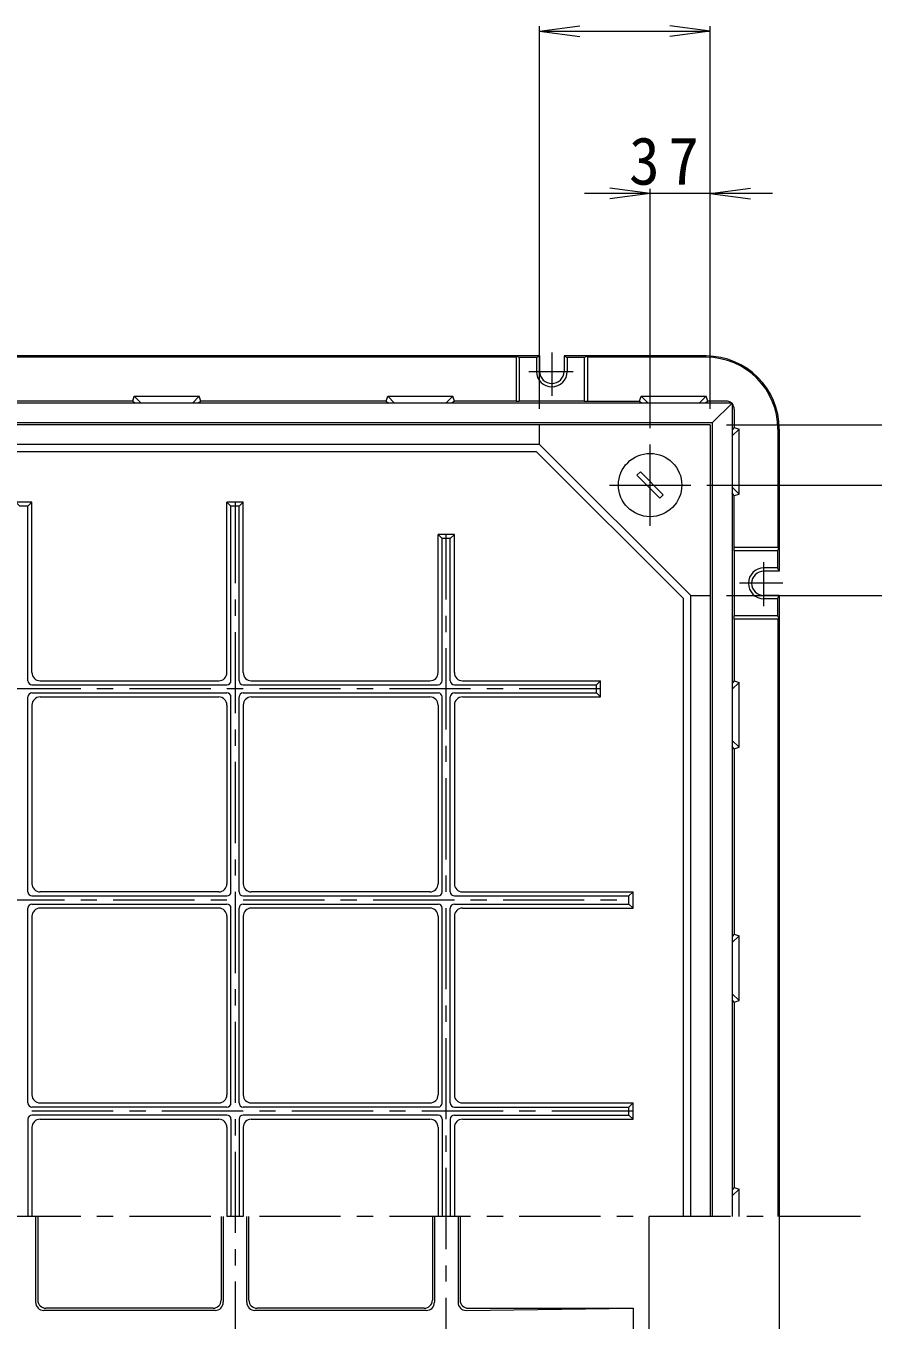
# Model space of a CAD drawing. Units: millimetres, scale not verified. Extents: x -1920 to 1681, y -1371 to 1397.
# Drawn here: x -876 to -355, y -100 to 697 of the extents above; entities that cross this region are included whole.
import ezdxf

# ---------------------------------------------------------------- set-up
doc = ezdxf.new("R2010")
doc.units = ezdxf.units.MM
doc.header["$LTSCALE"] = 10
doc.linetypes.add('CHAIN1', pattern=[8, 5, -1, 1, -1])
for name, color, linetype, lineweight in [('C-0', 2, 'Continuous', 9), ('C-1', 3, 'Continuous', 9), ('C-F', 7, 'Continuous', 9)]:
    doc.layers.add(name, color=color, linetype=linetype, lineweight=lineweight)
doc.styles.add('ＭＳ ゴシック', font='')
doc.styles.get('ＭＳ ゴシック').set_extended_font_data('MS Gothic')

msp = doc.modelspace()

# ---------------------------------------------------------------- linework, layer by layer
at = {"layer": 'C-0', "linetype": 'CHAIN1'}
for p, q in [((-552.36, 496.2), (-552.36, 469.55)), ((-566.48, 484.55), (-539.29, 484.55)), ((-421.86, 339.94), (-421.86, 367.13)), ((-410.21, 354.05), (-436.86, 354.05))]:
    msp.add_line(p, q, dxfattribs=at)
at = {"layer": 'C-0'}
for p, q in [((-559.86, 494.05), (-1324.86, 494.05)), ((-574.36, 493.25), (-1310.36, 493.25)), ((-572.36, 493.05), (-574.36, 494.05)), ((-574.36, 494.05), (-574.36, 466.3)), ((-561.86, 493.05), (-572.36, 493.05)), ((-572.36, 493.05), (-572.36, 466.2)), ((-561.86, 493.05), (-561.86, 484.55)), ((-544.86, 494.05), (-542.86, 493.05)), ((-544.86, 494.05), (-544.86, 484.55)), ((-457.36, 494.05), (-544.86, 494.05)), ((-542.86, 493.05), (-542.86, 484.55)), ((-532.36, 493.05), (-542.86, 493.05)), ((-532.36, 493.05), (-530.36, 494.05)), ((-532.36, 493.05), (-532.36, 466.2)), ((-530.36, 494.05), (-530.36, 466.3)), ((-457.36, 493.25), (-530.36, 493.25)), ((-441.36, 465.05), (-1443.36, 465.05)), ((-810.36, 466.3), (-924.36, 466.3)), ((-810.36, 466.3), (-809.36, 469.31)), ((-810.36, 466.3), (-808.86, 465.05)), ((-805.11, 465.05), (-809.36, 469.31)), ((-809.36, 469.31), (-769.36, 469.31)), ((-773.61, 465.05), (-769.36, 469.31)), ((-768.36, 466.3), (-769.86, 465.05)), ((-768.36, 466.3), (-769.36, 469.31)), ((-654.36, 466.3), (-768.36, 466.3)), ((-654.36, 466.3), (-653.36, 469.31)), ((-654.36, 466.3), (-652.86, 465.05)), ((-649.11, 465.05), (-653.36, 469.31)), ((-653.36, 469.31), (-613.36, 469.31)), ((-617.61, 465.05), (-613.36, 469.31)), ((-612.36, 466.3), (-613.86, 465.05)), ((-612.36, 466.3), (-613.36, 469.31)), ((-574.36, 466.3), (-612.36, 466.3)), ((-574.36, 466.3), (-572.36, 466.2)), ((-532.36, 466.2), (-572.36, 466.2)), ((-532.36, 466.2), (-530.36, 466.3)), ((-530.36, 466.3), (-498.36, 466.3)), ((-498.36, 466.3), (-497.36, 469.31)), ((-498.36, 466.3), (-496.86, 465.05)), ((-493.11, 465.05), (-497.36, 469.31)), ((-497.36, 469.31), (-457.36, 469.31)), ((-461.61, 465.05), (-457.36, 469.31)), ((-456.36, 466.3), (-457.86, 465.05)), ((-456.36, 466.3), (-457.36, 469.31)), ((-445.11, 466.3), (-456.36, 466.3)), ((-441.36, 465.05), (-453.36, 453.05)), ((-441.36, 465.05), (-441.36, -35.95)), ((-440.11, 461.3), (-440.11, 450.05)), ((-1431.36, 453.05), (-453.36, 453.05)), ((-453.36, -35.95), (-453.36, 453.05)), ((-440.11, 450.05), (-441.36, 448.55)), ((-441.36, 444.8), (-437.11, 449.05)), ((-440.11, 450.05), (-437.11, 449.05)), ((-437.11, 409.05), (-437.11, 449.05)), ((-413.16, 449.05), (-413.16, 376.05)), ((-412.36, 449.05), (-412.36, 361.55)), ((-441.36, 413.31), (-437.11, 409.05)), ((-440.11, 408.05), (-441.36, 409.55)), ((-440.11, 408.05), (-437.11, 409.05)), ((-440.11, 376.05), (-440.11, 408.05)), ((-440.21, 374.05), (-440.11, 376.05)), ((-412.36, 376.05), (-440.11, 376.05)), ((-413.36, 374.05), (-412.36, 376.05)), ((-440.21, 374.05), (-440.21, 334.05)), ((-413.36, 374.05), (-440.21, 374.05)), ((-413.36, 374.05), (-413.36, 363.55)), ((-413.36, 363.55), (-421.86, 363.55)), ((-412.36, 361.55), (-421.86, 361.55)), ((-412.36, 361.55), (-413.36, 363.55)), ((-413.36, 344.55), (-421.86, 344.55)), ((-413.36, 344.55), (-413.36, 334.05)), ((-412.36, 346.55), (-412.36, -418.45)), ((-413.36, 334.05), (-440.21, 334.05)), ((-440.11, 332.05), (-440.21, 334.05)), ((-412.36, 332.05), (-440.11, 332.05)), ((-440.11, 332.05), (-440.11, 294.05)), ((-413.36, 334.05), (-412.36, 332.05)), ((-413.16, 332.05), (-413.16, -35.95)), ((-440.11, 294.05), (-441.36, 292.55)), ((-441.36, 288.8), (-437.11, 293.05)), ((-440.11, 294.05), (-437.11, 293.05)), ((-437.11, 253.05), (-437.11, 293.05)), ((-441.36, 257.31), (-437.11, 253.05)), ((-440.11, 252.05), (-441.36, 253.55)), ((-440.11, 252.05), (-437.11, 253.05)), ((-440.11, 252.05), (-440.11, 138.05)), ((-440.11, 138.05), (-441.36, 136.55)), ((-441.36, 132.8), (-437.11, 137.05)), ((-440.11, 138.05), (-437.11, 137.05)), ((-437.11, 97.05), (-437.11, 137.05)), ((-441.36, 101.31), (-437.11, 97.05)), ((-440.11, 96.05), (-441.36, 97.55)), ((-440.11, 96.05), (-437.11, 97.05)), ((-440.11, 96.05), (-440.11, -17.95)), ((-440.11, -17.95), (-441.36, -19.45)), ((-441.36, -23.2), (-437.11, -18.95)), ((-440.11, -17.95), (-437.11, -18.95)), ((-437.11, -35.95), (-437.11, -18.95)), ((-492.36, -365.95), (-492.36, -35.95))]:
    msp.add_line(p, q, dxfattribs=at)
for points in [[(-561.86, 493.05), (-559.86, 494.05), (-559.86, 484.55)], [(-413.36, 344.55), (-412.36, 346.55), (-421.86, 346.55)]]:
    msp.add_lwpolyline(points, dxfattribs=at)
for centre, radius, start, end in [((-457.36, 449.05), 45, 0, 90), ((-457.36, 449.05), 44.2, 0, 90), ((-552.36, 484.55), 9.5, 180, 0), ((-552.36, 484.55), 7.5, 180, 0), ((-445.11, 461.3), 5, 48.59082, 90), ((-445.11, 461.3), 5, 0, 41.40918), ((-421.86, 354.05), 9.5, 90, 270), ((-421.86, 354.05), 7.5, 90, 270)]:
    msp.add_arc(centre, radius, start, end, dxfattribs=at)
at = {"layer": 'C-1'}
for p, q in [((-559.86, 439.55), (-559.86, 451.55)), ((-454.86, 451.55), (-454.86, -35.95)), ((-559.86, 439.55), (-466.86, 346.55)), ((-561.72, 435.05), (-1323, 435.05)), ((-499.99, 420.56), (-485.85, 406.42)), ((-483.73, 408.54), (-485.85, 406.42)), ((-872.36, 404.05), (-882.36, 404.05)), ((-874.86, 401.55), (-872.36, 404.05)), ((-874.86, 294.05), (-874.86, 401.55)), ((-872.36, 299.05), (-872.36, 404.05)), ((-742.36, 404.05), (-752.36, 404.05)), ((-752.36, 299.05), (-752.36, 404.05)), ((-749.86, 294.05), (-749.86, 401.55)), ((-744.86, 401.55), (-742.36, 404.05)), ((-744.86, 294.05), (-744.86, 401.55)), ((-742.36, 299.05), (-742.36, 404.05)), ((-612.36, 384.05), (-622.36, 384.05)), ((-622.36, 299.05), (-622.36, 384.05)), ((-614.86, 381.55), (-612.36, 384.05)), ((-612.36, 299.05), (-612.36, 384.05)), ((-619.86, 294.05), (-619.86, 381.55)), ((-614.86, 294.05), (-614.86, 381.55)), ((-466.86, 346.55), (-454.86, 346.55)), ((-466.86, -35.95), (-466.86, 346.55)), ((-872.36, 291.55), (-752.36, 291.55)), ((-867.36, 294.05), (-757.36, 294.05)), ((-742.36, 291.55), (-622.36, 291.55)), ((-737.36, 294.05), (-627.36, 294.05)), ((-612.36, 291.55), (-524.86, 291.55)), ((-607.36, 294.05), (-522.36, 294.05)), ((-522.36, 284.05), (-522.36, 294.05)), ((-874.86, 164.05), (-874.86, 284.05)), ((-872.36, 286.55), (-752.36, 286.55)), ((-872.36, 279.05), (-872.36, 169.05)), ((-867.36, 284.05), (-757.36, 284.05)), ((-752.36, 279.05), (-752.36, 169.05)), ((-749.86, 164.05), (-749.86, 284.05)), ((-744.86, 164.05), (-744.86, 284.05)), ((-742.36, 286.55), (-622.36, 286.55)), ((-742.36, 279.05), (-742.36, 169.05)), ((-737.36, 284.05), (-627.36, 284.05)), ((-622.36, 279.05), (-622.36, 169.05)), ((-619.86, 164.05), (-619.86, 284.05)), ((-614.86, 164.05), (-614.86, 284.05)), ((-612.36, 286.55), (-524.86, 286.55)), ((-612.36, 279.05), (-612.36, 169.05)), ((-607.36, 284.05), (-522.36, 284.05)), ((-524.86, 286.55), (-522.36, 284.05)), ((-872.36, 161.55), (-752.36, 161.55)), ((-757.36, 164.05), (-867.36, 164.05)), ((-742.36, 161.55), (-622.36, 161.55)), ((-627.36, 164.05), (-737.36, 164.05)), ((-612.36, 161.55), (-504.86, 161.55)), ((-607.36, 164.05), (-502.36, 164.05)), ((-502.36, 154.05), (-502.36, 164.05)), ((-874.86, 34.05), (-874.86, 154.05)), ((-872.36, 156.55), (-752.36, 156.55)), ((-757.36, 154.05), (-867.36, 154.05)), ((-749.86, 34.05), (-749.86, 154.05)), ((-744.86, 34.05), (-744.86, 154.05)), ((-742.36, 156.55), (-622.36, 156.55)), ((-627.36, 154.05), (-737.36, 154.05)), ((-619.86, 34.05), (-619.86, 154.05)), ((-614.86, 34.05), (-614.86, 154.05)), ((-612.36, 156.55), (-504.86, 156.55)), ((-607.36, 154.05), (-502.36, 154.05)), ((-504.86, 156.55), (-502.36, 154.05)), ((-872.36, 149.05), (-872.36, 39.05)), ((-752.36, 149.05), (-752.36, 39.05)), ((-742.36, 149.05), (-742.36, 39.05)), ((-622.36, 149.05), (-622.36, 39.05)), ((-612.36, 149.05), (-612.36, 39.05)), ((-867.36, 34.05), (-757.36, 34.05)), ((-737.36, 34.05), (-627.36, 34.05)), ((-607.36, 34.05), (-502.36, 34.05)), ((-502.36, 24.05), (-502.36, 34.05)), ((-874.86, 24.05), (-874.86, -35.95)), ((-752.36, 31.55), (-872.36, 31.55)), ((-752.36, 26.55), (-872.36, 26.55)), ((-867.36, 24.05), (-757.36, 24.05)), ((-749.86, 24.05), (-749.86, -35.95)), ((-744.86, 24.05), (-744.86, -35.95)), ((-622.36, 31.55), (-742.36, 31.55)), ((-622.36, 26.55), (-742.36, 26.55)), ((-737.36, 24.05), (-627.36, 24.05)), ((-619.86, 24.05), (-619.86, -35.95)), ((-614.86, 24.05), (-614.86, -35.95)), ((-612.36, 31.55), (-504.86, 31.55)), ((-612.36, 26.55), (-504.86, 26.55)), ((-607.36, 24.05), (-502.36, 24.05)), ((-504.86, 26.55), (-502.36, 24.05)), ((-872.36, 19.05), (-872.36, -35.95)), ((-752.36, 19.05), (-752.36, -35.95)), ((-742.36, 19.05), (-742.36, -35.95)), ((-622.36, 19.05), (-622.36, -35.95)), ((-612.36, 19.05), (-612.36, -35.95)), ((-870.11, -35.95), (-870.11, -88.7)), ((-868.81, -35.95), (-868.81, -87.4)), ((-755.91, -35.95), (-755.91, -87.4)), ((-754.61, -35.95), (-754.61, -88.7)), ((-740.11, -88.7), (-740.11, -35.95)), ((-738.81, -87.4), (-738.81, -35.95)), ((-625.91, -35.95), (-625.91, -87.4)), ((-624.61, -35.95), (-624.61, -88.7)), ((-610.11, -35.95), (-610.11, -88.7)), ((-608.81, -35.95), (-608.81, -87.4)), ((-759.61, -93.7), (-865.11, -93.7)), ((-760.91, -92.4), (-863.81, -92.4)), ((-629.61, -93.7), (-735.11, -93.7)), ((-630.91, -92.4), (-733.81, -92.4)), ((-605.11, -93.7), (-502.36, -92.4))]:
    msp.add_line(p, q, dxfattribs=at)
at = {"layer": 'C-1', "linetype": 'CHAIN1'}
for p, q in [((-491.86, 389.55), (-491.86, 439.55)), ((-516.86, 414.55), (-466.86, 414.55)), ((-747.36, 404.05), (-747.36, -475.95)), ((-617.36, -455.95), (-617.36, 384.05)), ((-522.36, 289.05), (-1362.36, 289.05)), ((-1382.36, 159.05), (-502.36, 159.05)), ((-502.36, 29.05), (-1382.36, 29.05)), ((-362.36, -35.95), (-1522.36, -35.95))]:
    msp.add_line(p, q, dxfattribs=at)
at = {"layer": 'C-1'}
for points in [[(-454.86, 451.55), (-1429.86, 451.55), (-1429.86, -35.95)], [(-559.86, 439.55), (-1324.86, 439.55), (-1324.86, 451.55)], [(-471.36, -35.95), (-471.36, 344.69), (-561.72, 435.05)], [(-483.73, 408.54), (-497.87, 422.68), (-499.99, 420.56)], [(-874.86, 401.55), (-879.86, 401.55), (-882.36, 404.05)], [(-744.86, 401.55), (-749.86, 401.55), (-752.36, 404.05)], [(-614.86, 381.55), (-619.86, 381.55), (-622.36, 384.05)], [(-524.86, 286.55), (-524.86, 291.55), (-522.36, 294.05)], [(-504.86, 156.55), (-504.86, 161.55), (-502.36, 164.05)], [(-504.86, 26.55), (-504.86, 31.55), (-502.36, 34.05)], [(-603.81, -92.4), (-502.36, -92.4), (-502.36, -109.5)]]:
    msp.add_lwpolyline(points, dxfattribs=at)
msp.add_circle((-491.86, 414.55), 19.5, dxfattribs=at)
for centre, radius, start, end in [((-867.36, 299.05), 5, 180, 270), ((-757.36, 299.05), 5, 270, 0), ((-737.36, 299.05), 5, 180, 270), ((-627.36, 299.05), 5, 270, 0), ((-607.36, 299.05), 5, 180, 270), ((-872.36, 294.05), 2.5, 180, 270), ((-752.36, 294.05), 2.5, 270, 0), ((-742.36, 294.05), 2.5, 180, 270), ((-622.36, 294.05), 2.5, 270, 0), ((-612.36, 294.05), 2.5, 180, 270), ((-872.36, 284.05), 2.5, 90, 180), ((-867.36, 279.05), 5, 90, 180), ((-757.36, 279.05), 5, 0, 90), ((-752.36, 284.05), 2.5, 0, 90), ((-742.36, 284.05), 2.5, 90, 180), ((-737.36, 279.05), 5, 90, 180), ((-627.36, 279.05), 5, 0, 90), ((-622.36, 284.05), 2.5, 0, 90), ((-612.36, 284.05), 2.5, 90, 180), ((-607.36, 279.05), 5, 90, 180), ((-867.36, 169.05), 5, 180, 270), ((-757.36, 169.05), 5, 270, 0), ((-737.36, 169.05), 5, 180, 270), ((-627.36, 169.05), 5, 270, 0), ((-607.36, 169.05), 5, 180, 270), ((-872.36, 164.05), 2.5, 180, 270), ((-752.36, 164.05), 2.5, 270, 0), ((-742.36, 164.05), 2.5, 180, 270), ((-622.36, 164.05), 2.5, 270, 0), ((-612.36, 164.05), 2.5, 180, 270), ((-872.36, 154.05), 2.5, 90, 180), ((-867.36, 149.05), 5, 90, 180), ((-757.36, 149.05), 5, 0, 90), ((-752.36, 154.05), 2.5, 0, 90), ((-742.36, 154.05), 2.5, 90, 180), ((-737.36, 149.05), 5, 90, 180), ((-627.36, 149.05), 5, 0, 90), ((-622.36, 154.05), 2.5, 0, 90), ((-612.36, 154.05), 2.5, 90, 180), ((-607.36, 149.05), 5, 90, 180), ((-872.36, 34.05), 2.5, 180, 270), ((-867.36, 39.05), 5, 180, 270), ((-757.36, 39.05), 5, 270, 0), ((-752.36, 34.05), 2.5, 270, 0), ((-742.36, 34.05), 2.5, 180, 270), ((-737.36, 39.05), 5, 180, 270), ((-627.36, 39.05), 5, 270, 0), ((-622.36, 34.05), 2.5, 270, 0), ((-612.36, 34.05), 2.5, 180, 270), ((-607.36, 39.05), 5, 180, 270), ((-872.36, 24.05), 2.5, 90, 180), ((-867.36, 19.05), 5, 90, 180), ((-757.36, 19.05), 5, 0, 90), ((-752.36, 24.05), 2.5, 0, 90), ((-742.36, 24.05), 2.5, 90, 180), ((-737.36, 19.05), 5, 90, 180), ((-627.36, 19.05), 5, 0, 90), ((-622.36, 24.05), 2.5, 0, 90), ((-612.36, 24.05), 2.5, 90, 180), ((-607.36, 19.05), 5, 90, 180), ((-863.81, -87.4), 5, 180, 270), ((-760.91, -87.4), 5, 270, 0), ((-733.81, -87.4), 5, 180, 270), ((-630.91, -87.4), 5, 270, 0), ((-603.81, -87.4), 5, 180, 270), ((-865.11, -88.7), 5, 180, 270), ((-759.61, -88.7), 5, 270, 0), ((-735.11, -88.7), 5, 180, 270), ((-629.61, -88.7), 5, 270, 0), ((-605.11, -88.7), 5, 180, 270)]:
    msp.add_arc(centre, radius, start, end, dxfattribs=at)
at = {"layer": 'C-F'}
for p, q in [((-559.86, 694.05), (-535.07, 697.32)), ((-559.86, 461.55), (-559.86, 697.05)), ((-559.86, 694.05), (-454.86, 694.05)), ((-559.86, 694.05), (-535.07, 690.79)), ((-454.86, 694.05), (-479.65, 697.32)), ((-454.86, 694.05), (-479.65, 690.79)), ((-454.86, 461.55), (-454.86, 697.05)), ((-416.58, 594.05), (-532.32, 594.05)), ((-491.86, 594.05), (-516.65, 597.32)), ((-491.86, 594.05), (-516.65, 590.79)), ((-491.86, 449.55), (-491.86, 597.05)), ((-454.86, 594.05), (-430.07, 597.32)), ((-454.86, 594.05), (-430.07, 590.79)), ((-444.86, 451.55), (-209.36, 451.55)), ((-456.86, 414.55), (-309.36, 414.55)), ((-444.86, 346.55), (-209.36, 346.55))]:
    msp.add_line(p, q, dxfattribs=at)

# ---------------------------------------------------------------- texts
at = {"layer": 'C-F', "color": 2, "insert": (-504.84, 599.05), "char_height": 29.33, "attachment_point": 7, "style": 'ＭＳ ゴシック'}
msp.add_mtext('\\T1.27;\\W0.95;37', dxfattribs=at)

doc.saveas('drawing.dxf')
